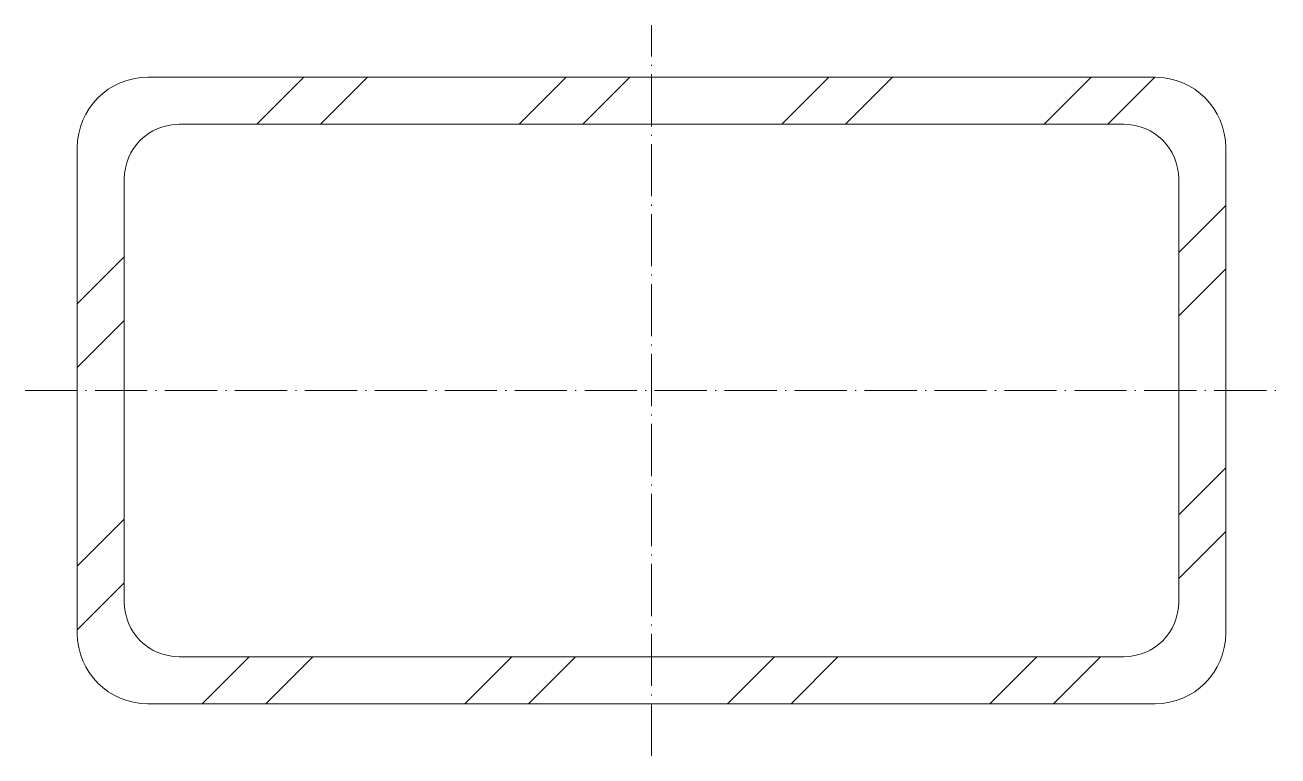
# Model space of a CAD drawing. Header units: metres. Extents: x -60 to 60, y -35 to 35.
import ezdxf

# ---------------------------------------------------------------- set-up
doc = ezdxf.new("R2010")
doc.units = ezdxf.units.M
doc.linetypes.add('MV_hartlijn_staal', pattern=[6.6, 5, -0.8, 0, -0.8])
doc.layers.add('A-DETL-GENF', color=92, linetype='Continuous', lineweight=18)

# ---------------------------------------------------------------- blocks, each defined once
blk = doc.blocks.new('28 Staalprofielen- koker RHS-2d - K110_60_4_5-3531681-00_0 Basismaterialen')
at = {"layer": 'A-DETL-GENF', "lineweight": 13}
h = blk.add_hatch(dxfattribs=at)
h.set_pattern_fill('FP_372', color=256, style=0, pattern_type=2)
h.set_pattern_definition([(45, (3375.222, 4570.046), (-12.57236, 12.57236), []), (45, (3375.222, 4589.096), (-12.57236, 12.57236), [])])
h.paths.add_polyline_path([(-37.61, -30), (48.25, -30), (50, -29.77), (51.62, -29.1), (53.02, -28.02), (54.1, -26.63), (54.77, -25), (55, -23.25), (55, 23.25), (54.77, 25), (54.1, 26.62), (53.02, 28.02), (51.62, 29.1), (50, 29.77), (48.25, 30), (-48.25, 30), (-50, 29.77), (-51.63, 29.1), (-53.02, 28.02), (-54.1, 26.62), (-54.77, 25), (-55, 23.25), (-55, -23.25), (-54.77, -25), (-54.1, -26.63), (-53.02, -28.02), (-51.63, -29.1), (-50, -29.77), (-48.25, -30)])
h.paths.add_polyline_path([(-45.25, -25.5), (-46.61, -25.32), (-47.88, -24.8), (-48.96, -23.96), (-49.8, -22.88), (-50.32, -21.61), (-50.5, -20.25), (-50.5, 20.25), (-50.32, 21.61), (-49.8, 22.87), (-48.96, 23.96), (-47.88, 24.8), (-46.61, 25.32), (-45.25, 25.5), (45.25, 25.5), (46.61, 25.32), (47.87, 24.8), (48.96, 23.96), (49.8, 22.87), (50.32, 21.61), (50.5, 20.25), (50.5, -20.25), (50.32, -21.61), (49.8, -22.88), (48.96, -23.96), (47.87, -24.8), (46.61, -25.32), (45.25, -25.5), (-37.61, -25.5)])
at = {"layer": 'A-DETL-GENF', "linetype": 'MV_hartlijn_staal', "lineweight": 13}
for p, q in [((0, -35), (0, 35)), ((-60, 0), (60, 0))]:
    blk.add_line(p, q, dxfattribs=at)
at = {"layer": 'A-DETL-GENF'}
for p, q in [((48.25, 30), (-48.25, 30)), ((-48.25, 30), (48.25, 30)), ((-45.25, 25.5), (45.25, 25.5)), ((-45.25, 25.5), (45.25, 25.5)), ((-55, 23.25), (-55, -23.25)), ((-55, -23.25), (-55, 23.25)), ((55, -23.25), (55, 23.25)), ((55, 23.25), (55, -23.25)), ((-50.5, -20.25), (-50.5, 20.25)), ((-50.5, -20.25), (-50.5, 20.25)), ((50.5, 20.25), (50.5, -20.25)), ((50.5, 20.25), (50.5, -20.25)), ((45.25, -25.5), (-45.25, -25.5)), ((45.25, -25.5), (-45.25, -25.5)), ((-48.25, -30), (48.25, -30)), ((48.25, -30), (-48.25, -30))]:
    blk.add_line(p, q, dxfattribs=at)
for centre, radius, start, end in [((-48.25, 23.25), 6.75, 90, 180), ((-48.25, 23.25), 6.75, 90, 180), ((48.25, 23.25), 6.75, 360, 90), ((48.25, 23.25), 6.75, 360, 90), ((-45.25, 20.25), 5.25, 90, 180), ((-45.25, 20.25), 5.25, 90, 180), ((45.25, 20.25), 5.25, 360, 90), ((45.25, 20.25), 5.25, 360, 90), ((-45.25, -20.25), 5.25, 180, 270), ((-45.25, -20.25), 5.25, 180, 270), ((45.25, -20.25), 5.25, 270, 0), ((45.25, -20.25), 5.25, 270, 360), ((-48.25, -23.25), 6.75, 180, 270), ((-48.25, -23.25), 6.75, 180, 270), ((48.25, -23.25), 6.75, 270, 0), ((48.25, -23.25), 6.75, 270, 0)]:
    blk.add_arc(centre, radius, start, end, dxfattribs=at)

msp = doc.modelspace()

# ---------------------------------------------------------------- block references
msp.add_blockref('28 Staalprofielen- koker RHS-2d - K110_60_4_5-3531681-00_0 Basismaterialen', (0, 0))

doc.saveas('drawing.dxf')
